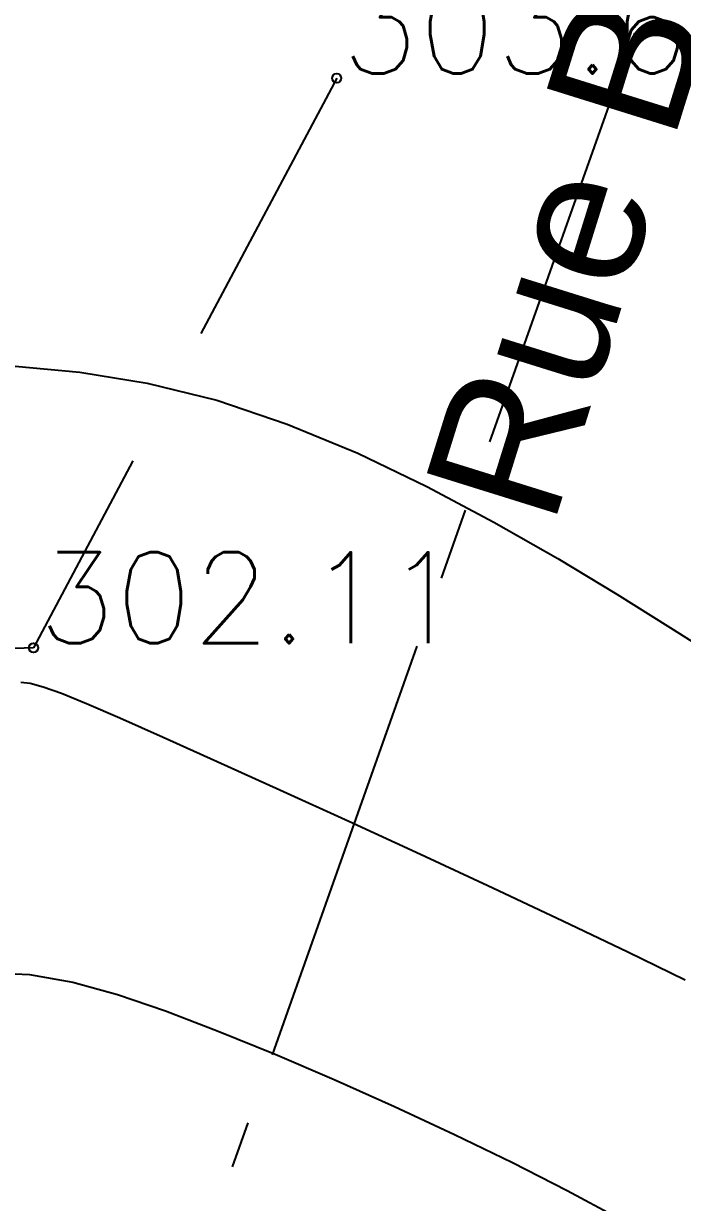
# Model space of a CAD drawing. Extents: x 524954 to 526204, y 9523489 to 9524010.
# Drawn here: x 525908.09 to 525915.33, y 9523813.23 to 9523826.18 of the extents above; entities that cross this region are included whole.
import ezdxf

# ---------------------------------------------------------------- set-up
doc = ezdxf.new("R2010")
doc.units = 0
doc.header["$PDMODE"] = 33
doc.header["$PDSIZE"] = 0.1
doc.linetypes.add('AXES2', pattern=[28.575, 19.05, -3.175, 3.175, -3.175])
doc.linetypes.add('CACHE2', pattern=[4.7625, 3.175, -1.5875])
for name, color, linetype in [('Axe_Piste', 3, 'AXES2'), ('Borde_Piste', 7, 'CACHE2'), ('CN_01_00', 3, 'Continuous'), ('CN_02_00', 4, 'Continuous'), ('TopoAlt', 3, 'Continuous'), ('TOPOJIS', 7, 'Continuous'), ('Toponomie', 7, 'CACHE2')]:
    doc.layers.add(name, color=color, linetype=linetype)
doc.styles.add('Simplex 1.0', font='Simplex.shx', dxfattribs={"width": 0.99, "height": 1})
doc.styles.get("Standard").update_dxf_attribs({"font": 'arial.ttf'})

# ---------------------------------------------------------------- blocks, each defined once
blk = doc.blocks.new('TCPOINT M')
at = {"color": 0}
blk.add_point((0, 0), dxfattribs=at)
at = {"layer": 'TopoAlt', "style": 'Simplex 1.0', "width": 0.99}
blk.add_attdef('ALT', (0.15, 0.15), '', height=1, dxfattribs=at)

msp = doc.modelspace()

# ---------------------------------------------------------------- linework, layer by layer
at = {"layer": 'Axe_Piste', "ltscale": 0.25, "flags": 128}
msp.add_lwpolyline([(525917.191, 9523832.805), (525910.387, 9523813.622)], dxfattribs=at)
at = {"layer": 'Borde_Piste', "elevation": 303.68, "flags": 128}
msp.add_lwpolyline([(525911.534, 9523825.579), (525908.203, 9523819.322), (525896.248, 9523818.929)], dxfattribs=at)
at = {"layer": 'CN_01_00', "flags": 128}
for points, elevation in [([(525908.002, 9523822.414), (525908.712, 9523822.349), (525909.453, 9523822.228), (525910.216, 9523822.041), (525910.99, 9523821.78), (525911.764, 9523821.46), (525912.525, 9523821.095), (525913.261, 9523820.704), (525913.961, 9523820.303), (525914.611, 9523819.91), (525915.2, 9523819.541), (525915.715, 9523819.214)], 303), ([(525907.678, 9523815.754), (525908.16, 9523815.732), (525908.635, 9523815.651), (525909.125, 9523815.515), (525909.652, 9523815.334), (525910.232, 9523815.112), (525910.856, 9523814.859), (525911.507, 9523814.58), (525912.169, 9523814.284), (525912.827, 9523813.977), (525913.464, 9523813.668), (525914.064, 9523813.362), (525914.612, 9523813.069)], 301)]:
    msp.add_lwpolyline(points, dxfattribs=dict(at, elevation=elevation))
at = {"layer": 'CN_02_00', "elevation": 302, "flags": 128}
msp.add_lwpolyline([(525908.065, 9523818.943), (525908.168, 9523818.933), (525908.311, 9523818.895), (525908.512, 9523818.824), (525908.787, 9523818.711), (525909.153, 9523818.553), (525909.628, 9523818.342), (525910.221, 9523818.075), (525910.91, 9523817.763), (525911.665, 9523817.418), (525912.455, 9523817.054), (525913.25, 9523816.685), (525914.019, 9523816.323), (525914.733, 9523815.981), (525915.362, 9523815.674)], dxfattribs=at)

# ---------------------------------------------------------------- block references
at = {"layer": 'TOPOJIS'}
ref = msp.add_blockref('TCPOINT M', (525911.534, 9523825.579, 303.68), dxfattribs=at)
ref.add_attrib('ALT', '303.68', (525911.584, 9523825.629, 303.68), dxfattribs={"layer": 'TopoAlt', "height": 1, "style": 'Simplex 1.0', "width": 0.99})
ref = msp.add_blockref('TCPOINT M', (525908.203, 9523819.322, 302.11), dxfattribs=at)
ref.add_attrib('ALT', '302.11', (525908.253, 9523819.372, 302.11), dxfattribs={"layer": 'TopoAlt', "height": 1, "style": 'Simplex 1.0', "width": 0.99})

# ---------------------------------------------------------------- texts
at = {"layer": 'Toponomie', "insert": (525912.473, 9523821.077), "char_height": 1.5, "width": 38.52036, "attachment_point": 1, "rotation": 72.6688}
msp.add_mtext('Rue BIZA', dxfattribs=at)

doc.saveas('drawing.dxf')
